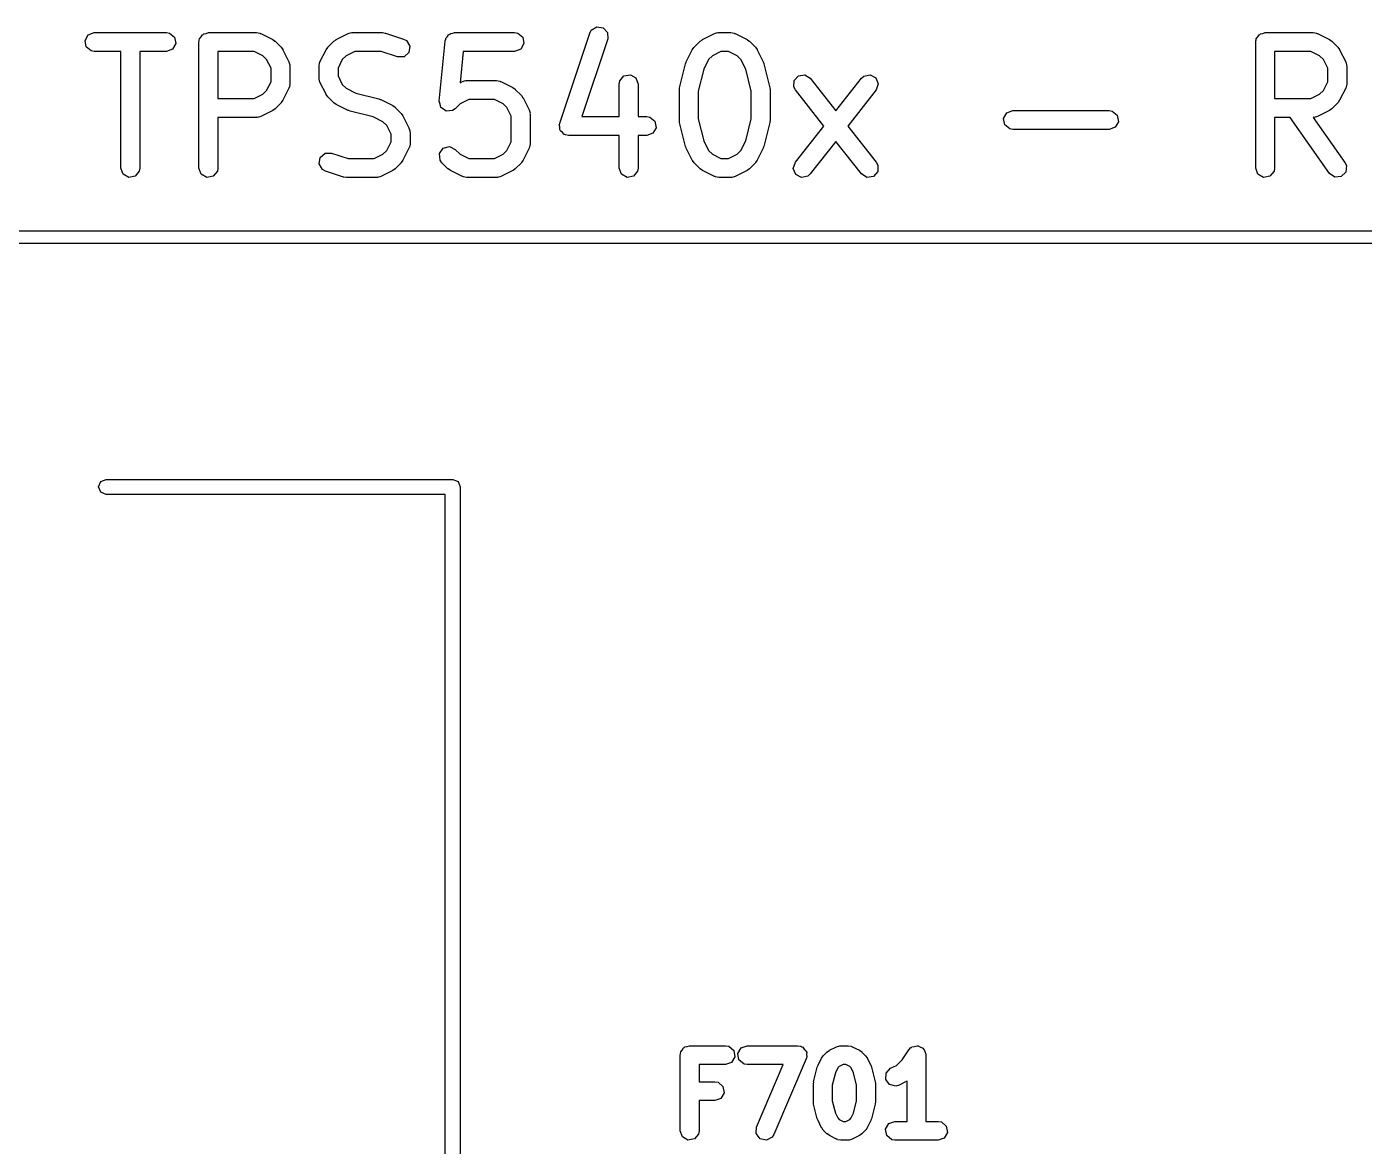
# Model space of a CAD drawing. Extents: x 59.1 to 151.1, y -119.5 to -80.2.
# Drawn here: x 125.34 to 135.95, y -89.21 to -80.33 of the extents above; entities that cross this region are included whole.
import ezdxf

# ---------------------------------------------------------------- set-up
doc = ezdxf.new("R2010")
doc.units = 0
doc.layers.add('BLACK', color=7, linetype='CONTINUOUS')

msp = doc.modelspace()

# ---------------------------------------------------------------- linework, layer by layer
at = {"layer": 'BLACK', "linetype": 'CONTINUOUS'}
for p, q in [((125.804, -80.4394), (125.829, -80.3949)), ((125.829, -80.3949), (125.877, -80.3774)), ((125.877, -80.3774), (126.449, -80.3774)), ((126.449, -80.3774), (126.474, -80.3819)), ((126.474, -80.3819), (126.514, -80.4149)), ((126.724, -80.4118), (126.734, -80.3949)), ((126.734, -80.3949), (126.74, -80.3926)), ((126.74, -80.3926), (126.745, -80.3874)), ((126.745, -80.3874), (126.764, -80.384)), ((126.764, -80.384), (126.782, -80.3774)), ((126.782, -80.3774), (127.163, -80.3774)), ((127.163, -80.3774), (127.189, -80.3819)), ((127.189, -80.3819), (127.192, -80.3848)), ((127.192, -80.3848), (127.197, -80.3853)), ((127.197, -80.3853), (127.292, -80.4329)), ((127.796, -80.4329), (127.891, -80.3853)), ((127.891, -80.3853), (127.916, -80.3779)), ((127.916, -80.3779), (127.921, -80.3789)), ((127.921, -80.3789), (127.925, -80.3774)), ((127.925, -80.3774), (128.163, -80.3774)), ((128.163, -80.3774), (128.185, -80.3813)), ((128.185, -80.3813), (128.187, -80.3812)), ((128.187, -80.3812), (128.33, -80.4288)), ((128.678, -80.4087), (128.686, -80.3949)), ((128.686, -80.3949), (128.696, -80.3913)), ((128.696, -80.3913), (128.704, -80.384)), ((128.704, -80.384), (128.72, -80.3828)), ((128.72, -80.3828), (128.735, -80.3774)), ((128.735, -80.3774), (129.211, -80.3774)), ((129.211, -80.3774), (129.236, -80.3819)), ((129.236, -80.3819), (129.276, -80.4149)), ((129.568, -81.0953), (129.806, -80.381)), ((129.806, -80.381), (129.819, -80.3581)), ((129.819, -80.3581), (129.862, -80.3313)), ((129.862, -80.3313), (129.913, -80.3388)), ((129.913, -80.3388), (129.947, -80.3772)), ((129.947, -80.3772), (129.949, -80.4285)), ((130.701, -80.4329), (130.796, -80.3853)), ((130.796, -80.3853), (130.821, -80.3779)), ((130.821, -80.3779), (130.826, -80.3789)), ((130.826, -80.3789), (130.83, -80.3774)), ((130.83, -80.3774), (130.925, -80.3774)), ((130.925, -80.3774), (130.951, -80.3819)), ((130.951, -80.3819), (130.954, -80.3848)), ((130.954, -80.3848), (130.959, -80.3853)), ((130.959, -80.3853), (131.054, -80.4329)), ((135.105, -80.4118), (135.115, -80.3949)), ((135.115, -80.3949), (135.121, -80.3926)), ((135.121, -80.3926), (135.126, -80.3874)), ((135.126, -80.3874), (135.145, -80.384)), ((135.145, -80.384), (135.163, -80.3774)), ((135.163, -80.3774), (135.544, -80.3774)), ((135.544, -80.3774), (135.57, -80.3819)), ((135.57, -80.3819), (135.573, -80.3848)), ((135.573, -80.3848), (135.578, -80.3853)), ((135.578, -80.3853), (135.673, -80.4329)), ((125.812, -80.4899), (125.804, -80.4394)), ((125.852, -80.5229), (125.812, -80.4899)), ((126.497, -80.5098), (126.449, -80.5274)), ((126.523, -80.4654), (126.497, -80.5098)), ((126.514, -80.4149), (126.523, -80.4654)), ((126.707, -80.4524), (126.709, -80.4426)), ((126.707, -81.4524), (126.707, -80.4524)), ((126.708, -80.4394), (126.71, -80.4365)), ((126.709, -80.4426), (126.708, -80.4394)), ((126.71, -80.4365), (126.712, -80.4267)), ((126.712, -80.4267), (126.724, -80.4118)), ((127.292, -80.4329), (127.31, -80.4463)), ((127.31, -80.4463), (127.311, -80.447)), ((127.311, -80.447), (127.359, -80.4946)), ((127.359, -80.4946), (127.372, -80.513)), ((127.715, -80.5141), (127.728, -80.4961)), ((127.728, -80.4961), (127.729, -80.4946)), ((127.729, -80.4946), (127.777, -80.447)), ((127.777, -80.447), (127.795, -80.4341)), ((127.795, -80.4341), (127.796, -80.4329)), ((128.33, -80.4288), (128.353, -80.4413)), ((128.353, -80.4413), (128.379, -80.485)), ((128.379, -80.485), (128.372, -80.5357)), ((128.612, -80.9211), (128.66, -80.4449)), ((128.66, -80.4449), (128.661, -80.4411)), ((128.661, -80.4394), (128.662, -80.4367)), ((128.661, -80.4411), (128.661, -80.4394)), ((128.662, -80.4367), (128.667, -80.4198)), ((128.667, -80.4198), (128.678, -80.4087)), ((129.259, -80.5098), (129.211, -80.5274)), ((129.285, -80.4654), (129.259, -80.5098)), ((129.276, -80.4149), (129.285, -80.4654)), ((129.949, -80.4285), (129.743, -81.044)), ((130.62, -80.5141), (130.633, -80.4961)), ((130.633, -80.4961), (130.634, -80.4946)), ((130.634, -80.4946), (130.681, -80.447)), ((130.681, -80.447), (130.7, -80.4341)), ((130.7, -80.4341), (130.701, -80.4329)), ((131.054, -80.4329), (131.072, -80.4463)), ((131.072, -80.4463), (131.073, -80.447)), ((131.073, -80.447), (131.121, -80.4946)), ((131.121, -80.4946), (131.134, -80.513)), ((135.088, -80.4524), (135.09, -80.4426)), ((135.088, -81.4524), (135.088, -80.4524)), ((135.089, -80.4394), (135.091, -80.4365)), ((135.09, -80.4426), (135.089, -80.4394)), ((135.091, -80.4365), (135.093, -80.4267)), ((135.093, -80.4267), (135.105, -80.4118)), ((135.673, -80.4329), (135.691, -80.4463)), ((135.691, -80.4463), (135.692, -80.447)), ((135.692, -80.447), (135.74, -80.4946)), ((135.74, -80.4946), (135.753, -80.513)), ((125.877, -80.5274), (125.852, -80.5229)), ((126.088, -80.5274), (125.877, -80.5274)), ((126.088, -81.4524), (126.088, -80.5274)), ((126.449, -80.5274), (126.238, -80.5274)), ((126.238, -80.5274), (126.238, -81.4524)), ((126.857, -80.5274), (126.857, -80.9012)), ((127.145, -80.5274), (126.857, -80.5274)), ((127.214, -80.5616), (127.145, -80.5274)), ((127.244, -80.592), (127.214, -80.5616)), ((127.279, -80.6606), (127.244, -80.592)), ((127.372, -80.513), (127.373, -80.5141)), ((127.373, -80.5141), (127.421, -80.6093)), ((127.421, -80.6093), (127.428, -80.6343)), ((127.66, -80.6429), (127.664, -80.6172)), ((127.664, -80.6172), (127.667, -80.6138)), ((127.667, -80.6093), (127.715, -80.5141)), ((127.667, -80.6138), (127.667, -80.6093)), ((127.844, -80.592), (127.81, -80.6606)), ((127.874, -80.5616), (127.844, -80.592)), ((127.943, -80.5274), (127.874, -80.5616)), ((128.151, -80.5274), (127.943, -80.5274)), ((128.282, -80.5712), (128.151, -80.5274)), ((128.334, -80.5697), (128.282, -80.5712)), ((128.372, -80.5357), (128.334, -80.5697)), ((128.802, -80.5274), (128.778, -80.7756)), ((129.211, -80.5274), (128.802, -80.5274)), ((130.567, -80.6247), (130.572, -80.6128)), ((130.572, -80.6093), (130.62, -80.5141)), ((130.572, -80.6128), (130.572, -80.6093)), ((130.749, -80.592), (130.71, -80.669)), ((130.779, -80.5616), (130.749, -80.592)), ((130.847, -80.5274), (130.779, -80.5616)), ((130.907, -80.5274), (130.847, -80.5274)), ((130.976, -80.5616), (130.907, -80.5274)), ((131.006, -80.592), (130.976, -80.5616)), ((131.045, -80.669), (131.006, -80.592)), ((131.134, -80.513), (131.135, -80.5141)), ((131.135, -80.5141), (131.183, -80.6093)), ((131.183, -80.6093), (131.186, -80.6217)), ((135.238, -80.5274), (135.238, -80.9012)), ((135.526, -80.5274), (135.238, -80.5274)), ((135.595, -80.5616), (135.526, -80.5274)), ((135.625, -80.592), (135.595, -80.5616)), ((135.66, -80.6606), (135.625, -80.592)), ((135.753, -80.513), (135.754, -80.5141)), ((135.754, -80.5141), (135.802, -80.6093)), ((135.802, -80.6093), (135.809, -80.6343)), ((127.279, -80.768), (127.279, -80.6606)), ((127.428, -80.6343), (127.427, -80.6386)), ((127.427, -80.6386), (127.429, -80.6429)), ((127.429, -80.6429), (127.429, -80.7857)), ((127.66, -80.7381), (127.66, -80.6429)), ((127.81, -80.6606), (127.81, -80.7204)), ((127.81, -80.7204), (127.844, -80.7889)), ((130.045, -80.7601), (130.078, -80.7208)), ((130.078, -80.7208), (130.129, -80.7119)), ((130.129, -80.7119), (130.173, -80.7375)), ((130.519, -80.8151), (130.567, -80.6247)), ((130.71, -80.669), (130.667, -80.8426)), ((131.088, -80.8426), (131.045, -80.669)), ((131.186, -80.6217), (131.188, -80.6247)), ((131.188, -80.6247), (131.236, -80.8151)), ((131.427, -80.7578), (131.461, -80.7196)), ((131.461, -80.7196), (131.512, -80.7123)), ((131.512, -80.7123), (131.555, -80.7394)), ((131.961, -80.7394), (131.981, -80.722)), ((131.981, -80.722), (132.031, -80.7115)), ((132.031, -80.7115), (132.076, -80.7357)), ((135.66, -80.768), (135.66, -80.6606)), ((135.809, -80.6343), (135.808, -80.6386)), ((135.808, -80.6386), (135.81, -80.6429)), ((135.81, -80.6429), (135.81, -80.7857)), ((127.244, -80.8365), (127.279, -80.768)), ((127.421, -80.8193), (127.373, -80.9145)), ((127.424, -80.8114), (127.421, -80.8148)), ((127.421, -80.8148), (127.421, -80.8193)), ((127.429, -80.7857), (127.424, -80.8114)), ((127.661, -80.7423), (127.66, -80.7381)), ((127.66, -80.7467), (127.661, -80.7423)), ((127.667, -80.7716), (127.66, -80.7467)), ((127.715, -80.8669), (127.667, -80.7716)), ((127.844, -80.7889), (127.874, -80.8193)), ((127.874, -80.8193), (127.951, -80.8578)), ((128.778, -80.7756), (128.796, -80.7663)), ((128.796, -80.7663), (128.821, -80.7588)), ((128.821, -80.7588), (128.826, -80.7599)), ((128.826, -80.7599), (128.83, -80.7583)), ((128.83, -80.7583), (129.068, -80.7583)), ((129.068, -80.7583), (129.094, -80.7629)), ((129.094, -80.7629), (129.097, -80.7657)), ((129.097, -80.7657), (129.101, -80.7663)), ((129.101, -80.7663), (129.197, -80.8139)), ((129.197, -80.8139), (129.215, -80.8272)), ((129.215, -80.8272), (129.216, -80.8279)), ((129.216, -80.8279), (129.264, -80.8755)), ((130.04, -80.7857), (130.045, -80.7601)), ((130.04, -81.044), (130.04, -80.7857)), ((130.173, -80.7375), (130.19, -80.7857)), ((130.19, -80.7857), (130.19, -81.044)), ((130.517, -80.8333), (130.519, -80.8186)), ((130.519, -80.8186), (130.519, -80.8151)), ((131.236, -80.8151), (131.237, -80.8301)), ((131.425, -80.8091), (131.427, -80.7578)), ((131.437, -80.8321), (131.425, -80.8091)), ((131.555, -80.7394), (131.758, -80.9977)), ((131.758, -80.9977), (131.961, -80.7394)), ((132.076, -80.7357), (132.095, -80.7833)), ((132.095, -80.7833), (132.079, -80.8321)), ((135.625, -80.8365), (135.66, -80.768)), ((135.802, -80.8193), (135.754, -80.9145)), ((135.805, -80.8114), (135.802, -80.8148)), ((135.802, -80.8148), (135.802, -80.8193)), ((135.81, -80.7857), (135.805, -80.8114)), ((126.857, -80.9012), (127.145, -80.9012)), ((127.145, -80.9012), (127.214, -80.8669)), ((127.214, -80.8669), (127.244, -80.8365)), ((127.359, -80.934), (127.311, -80.9816)), ((127.36, -80.9325), (127.359, -80.934)), ((127.373, -80.9145), (127.36, -80.9325)), ((127.716, -80.868), (127.715, -80.8669)), ((127.729, -80.8864), (127.716, -80.868)), ((127.777, -80.934), (127.729, -80.8864)), ((127.778, -80.9347), (127.777, -80.934)), ((127.796, -80.948), (127.778, -80.9347)), ((127.951, -80.8578), (128.134, -80.9034)), ((128.134, -80.9034), (128.145, -80.9087)), ((128.145, -80.9087), (128.149, -80.9091)), ((128.149, -80.9091), (128.244, -80.9567)), ((128.612, -80.9216), (128.612, -80.9211)), ((128.612, -80.922), (128.612, -80.9216)), ((128.619, -80.9464), (128.612, -80.922)), ((128.847, -80.9083), (128.779, -80.9426)), ((129.05, -80.9083), (128.847, -80.9083)), ((129.119, -80.9426), (129.05, -80.9083)), ((129.264, -80.8755), (129.277, -80.8939)), ((129.277, -80.8939), (129.278, -80.895)), ((129.278, -80.895), (129.325, -80.9903)), ((130.517, -81.0714), (130.517, -80.8333)), ((130.667, -80.8426), (130.667, -81.0622)), ((131.088, -81.0622), (131.088, -80.8426)), ((131.237, -80.8301), (131.238, -80.8333)), ((131.238, -80.8333), (131.238, -81.0714)), ((131.663, -81.119), (131.437, -80.8321)), ((132.079, -80.8321), (131.854, -81.119)), ((135.238, -80.9012), (135.526, -80.9012)), ((135.526, -80.9012), (135.595, -80.8669)), ((135.595, -80.8669), (135.625, -80.8365)), ((135.74, -80.934), (135.692, -80.9816)), ((135.741, -80.9325), (135.74, -80.934)), ((135.754, -80.9145), (135.741, -80.9325)), ((127.292, -80.9957), (127.197, -81.0433)), ((127.293, -80.9945), (127.292, -80.9957)), ((127.311, -80.9816), (127.293, -80.9945)), ((127.891, -80.9957), (127.796, -80.948)), ((127.895, -80.9961), (127.891, -80.9957)), ((127.907, -81.0013), (127.895, -80.9961)), ((128.089, -81.047), (127.907, -81.0013)), ((128.244, -80.9567), (128.262, -80.9701)), ((128.262, -80.9701), (128.264, -80.9708)), ((128.264, -80.9708), (128.311, -81.0184)), ((128.311, -81.0184), (128.324, -81.0368)), ((128.324, -81.0368), (128.325, -81.0379)), ((128.325, -81.0379), (128.373, -81.1331)), ((128.625, -80.9708), (128.619, -80.9464)), ((128.625, -80.9711), (128.625, -80.9708)), ((128.625, -80.9716), (128.625, -80.9711)), ((128.646, -80.986), (128.625, -80.9716)), ((128.667, -81.0008), (128.646, -80.986)), ((128.693, -80.9988), (128.667, -81.001)), ((128.667, -81.001), (128.667, -81.0007)), ((128.667, -81.0007), (128.667, -81.0008)), ((128.718, -80.9969), (128.693, -80.9988)), ((128.719, -80.9965), (128.718, -80.9966)), ((128.718, -80.9966), (128.718, -80.9969)), ((128.74, -80.9816), (128.719, -80.9965)), ((128.779, -80.9426), (128.74, -80.9816)), ((129.149, -80.973), (129.119, -80.9426)), ((129.183, -81.0415), (129.149, -80.973)), ((129.183, -81.2442), (129.183, -81.0415)), ((129.325, -80.9903), (129.333, -81.0152)), ((129.333, -81.0152), (129.332, -81.0196)), ((129.332, -81.0196), (129.333, -81.0238)), ((129.333, -81.0238), (129.333, -81.2619)), ((133.089, -81.0584), (133.115, -81.014)), ((133.115, -81.014), (133.163, -80.9964)), ((133.163, -80.9964), (133.925, -80.9964)), ((133.925, -80.9964), (133.951, -81.001)), ((133.951, -81.001), (133.99, -81.0339)), ((133.99, -81.0339), (133.999, -81.0845)), ((135.673, -80.9957), (135.578, -81.0433)), ((135.674, -80.9945), (135.673, -80.9957)), ((135.692, -80.9816), (135.674, -80.9945)), ((127.163, -81.0512), (126.857, -81.0512)), ((126.857, -81.0512), (126.857, -81.4524)), ((127.167, -81.0497), (127.163, -81.0512)), ((127.172, -81.0507), (127.167, -81.0497)), ((127.197, -81.0433), (127.172, -81.0507)), ((128.166, -81.0854), (128.089, -81.047)), ((128.197, -81.1159), (128.166, -81.0854)), ((128.231, -81.1844), (128.197, -81.1159)), ((128.373, -81.1331), (128.38, -81.1581)), ((129.565, -81.106), (129.568, -81.1011)), ((129.569, -81.1262), (129.565, -81.106)), ((129.568, -81.1011), (129.568, -81.0953)), ((129.57, -81.1466), (129.569, -81.1262)), ((129.573, -81.1509), (129.57, -81.1466)), ((129.743, -81.044), (130.04, -81.044)), ((130.19, -81.044), (130.258, -81.044)), ((130.258, -81.044), (130.284, -81.0486)), ((130.284, -81.0486), (130.323, -81.0815)), ((130.332, -81.1321), (130.307, -81.1765)), ((130.323, -81.0815), (130.332, -81.1321)), ((130.518, -81.0747), (130.517, -81.0714)), ((130.519, -81.0896), (130.518, -81.0747)), ((130.567, -81.2801), (130.519, -81.0896)), ((130.667, -81.0622), (130.71, -81.2357)), ((131.045, -81.2357), (131.088, -81.0622)), ((131.236, -81.0896), (131.188, -81.2801)), ((131.238, -81.0714), (131.235, -81.0862)), ((131.235, -81.0862), (131.236, -81.0896)), ((131.437, -81.406), (131.663, -81.119)), ((131.854, -81.119), (132.079, -81.406)), ((133.098, -81.1089), (133.089, -81.0584)), ((133.137, -81.1419), (133.098, -81.1089)), ((133.163, -81.1464), (133.137, -81.1419)), ((133.925, -81.1464), (133.163, -81.1464)), ((133.973, -81.1289), (133.925, -81.1464)), ((133.999, -81.0845), (133.973, -81.1289)), ((135.362, -81.0512), (135.238, -81.0512)), ((135.238, -81.0512), (135.238, -81.4524)), ((135.673, -81.4954), (135.362, -81.0512)), ((135.548, -81.0497), (135.545, -81.0508)), ((135.545, -81.0508), (135.796, -81.4094)), ((135.553, -81.0507), (135.548, -81.0497)), ((135.578, -81.0433), (135.553, -81.0507)), ((128.197, -81.3127), (128.231, -81.2442)), ((128.231, -81.2442), (128.231, -81.1844)), ((128.38, -81.1581), (128.379, -81.1625)), ((128.379, -81.1625), (128.381, -81.1667)), ((128.381, -81.1667), (128.381, -81.2619)), ((129.149, -81.3127), (129.183, -81.2442)), ((129.574, -81.1565), (129.573, -81.1509)), ((129.59, -81.1697), (129.574, -81.1565)), ((129.604, -81.185), (129.59, -81.1697)), ((129.609, -81.1858), (129.604, -81.185)), ((129.614, -81.1895), (129.609, -81.1858)), ((129.639, -81.194), (129.614, -81.1895)), ((130.04, -81.194), (129.639, -81.194)), ((130.04, -81.4524), (130.04, -81.194)), ((130.258, -81.194), (130.19, -81.194)), ((130.19, -81.194), (130.19, -81.4524)), ((130.307, -81.1765), (130.258, -81.194)), ((130.71, -81.2357), (130.749, -81.3127)), ((131.006, -81.3127), (131.045, -81.2357)), ((131.758, -81.2404), (131.555, -81.4987)), ((131.961, -81.4987), (131.758, -81.2404)), ((127.669, -81.369), (127.707, -81.335)), ((127.707, -81.335), (127.758, -81.3336)), ((127.758, -81.3336), (127.89, -81.3774)), ((128.098, -81.3774), (128.166, -81.3431)), ((128.166, -81.3431), (128.197, -81.3127)), ((128.373, -81.2954), (128.325, -81.3907)), ((128.374, -81.291), (128.373, -81.2954)), ((128.376, -81.2876), (128.374, -81.291)), ((128.381, -81.2619), (128.376, -81.2876)), ((128.614, -81.3377), (128.644, -81.2957)), ((128.619, -81.3888), (128.614, -81.3377)), ((128.644, -81.2957), (128.693, -81.2824)), ((128.693, -81.2824), (128.74, -81.3041)), ((128.74, -81.3041), (128.779, -81.3431)), ((128.779, -81.3431), (128.847, -81.3774)), ((129.05, -81.3774), (129.119, -81.3431)), ((129.119, -81.3431), (129.149, -81.3127)), ((129.325, -81.2954), (129.278, -81.3907)), ((129.326, -81.291), (129.325, -81.2954)), ((129.329, -81.2876), (129.326, -81.291)), ((129.333, -81.2619), (129.329, -81.2876)), ((130.569, -81.283), (130.567, -81.2801)), ((130.572, -81.2954), (130.569, -81.283)), ((130.62, -81.3907), (130.572, -81.2954)), ((130.749, -81.3127), (130.779, -81.3431)), ((130.779, -81.3431), (130.847, -81.3774)), ((130.907, -81.3774), (130.976, -81.3431)), ((130.976, -81.3431), (131.006, -81.3127)), ((131.183, -81.2954), (131.135, -81.3907)), ((131.188, -81.2801), (131.183, -81.2919)), ((131.183, -81.2919), (131.183, -81.2954)), ((126.106, -81.5006), (126.088, -81.4524)), ((126.238, -81.4524), (126.234, -81.478)), ((126.725, -81.5006), (126.707, -81.4524)), ((126.857, -81.4524), (126.853, -81.478)), ((127.661, -81.4198), (127.669, -81.369)), ((127.688, -81.4635), (127.661, -81.4198)), ((127.711, -81.4759), (127.688, -81.4635)), ((127.89, -81.3774), (128.098, -81.3774)), ((128.264, -81.4578), (128.245, -81.4707)), ((128.311, -81.4102), (128.264, -81.4578)), ((128.312, -81.4087), (128.311, -81.4102)), ((128.325, -81.3907), (128.312, -81.4087)), ((128.634, -81.4102), (128.619, -81.3888)), ((128.681, -81.4578), (128.634, -81.4102)), ((128.683, -81.4585), (128.681, -81.4578)), ((128.701, -81.4718), (128.683, -81.4585)), ((128.847, -81.3774), (129.05, -81.3774)), ((129.216, -81.4578), (129.198, -81.4707)), ((129.264, -81.4102), (129.216, -81.4578)), ((129.278, -81.3907), (129.264, -81.4087)), ((129.264, -81.4087), (129.264, -81.4102)), ((130.058, -81.5006), (130.04, -81.4524)), ((130.19, -81.4524), (130.186, -81.478)), ((130.621, -81.3918), (130.62, -81.3907)), ((130.634, -81.4102), (130.621, -81.3918)), ((130.681, -81.4578), (130.634, -81.4102)), ((130.683, -81.4585), (130.681, -81.4578)), ((130.701, -81.4718), (130.683, -81.4585)), ((130.847, -81.3774), (130.907, -81.3774)), ((131.073, -81.4578), (131.055, -81.4707)), ((131.121, -81.4102), (131.073, -81.4578)), ((131.122, -81.4087), (131.121, -81.4102)), ((131.135, -81.3907), (131.122, -81.4087)), ((131.421, -81.4548), (131.437, -81.406)), ((131.441, -81.5024), (131.421, -81.4548)), ((132.079, -81.406), (132.092, -81.429)), ((132.092, -81.429), (132.09, -81.4803)), ((135.106, -81.5006), (135.088, -81.4524)), ((135.238, -81.4524), (135.234, -81.478)), ((135.796, -81.4094), (135.807, -81.433)), ((135.807, -81.433), (135.802, -81.4841)), ((126.15, -81.5262), (126.106, -81.5006)), ((126.201, -81.5173), (126.15, -81.5262)), ((126.234, -81.478), (126.201, -81.5173)), ((126.769, -81.5262), (126.725, -81.5006)), ((126.82, -81.5173), (126.769, -81.5262)), ((126.853, -81.478), (126.82, -81.5173)), ((127.854, -81.5235), (127.711, -81.4759)), ((127.855, -81.5235), (127.854, -81.5235)), ((127.877, -81.5274), (127.855, -81.5235)), ((128.115, -81.5274), (127.877, -81.5274)), ((128.12, -81.5258), (128.115, -81.5274)), ((128.124, -81.5269), (128.12, -81.5258)), ((128.149, -81.5195), (128.124, -81.5269)), ((128.244, -81.4718), (128.149, -81.5195)), ((128.245, -81.4707), (128.244, -81.4718)), ((128.796, -81.5195), (128.701, -81.4718)), ((128.801, -81.52), (128.796, -81.5195)), ((128.804, -81.5229), (128.801, -81.52)), ((128.83, -81.5274), (128.804, -81.5229)), ((129.068, -81.5274), (128.83, -81.5274)), ((129.072, -81.5258), (129.068, -81.5274)), ((129.076, -81.5269), (129.072, -81.5258)), ((129.101, -81.5195), (129.076, -81.5269)), ((129.197, -81.4718), (129.101, -81.5195)), ((129.198, -81.4707), (129.197, -81.4718)), ((130.102, -81.5262), (130.058, -81.5006)), ((130.153, -81.5173), (130.102, -81.5262)), ((130.186, -81.478), (130.153, -81.5173)), ((130.796, -81.5195), (130.701, -81.4718)), ((130.801, -81.52), (130.796, -81.5195)), ((130.804, -81.5229), (130.801, -81.52)), ((130.83, -81.5274), (130.804, -81.5229)), ((130.925, -81.5274), (130.83, -81.5274)), ((130.929, -81.5258), (130.925, -81.5274)), ((130.934, -81.5269), (130.929, -81.5258)), ((130.959, -81.5195), (130.934, -81.5269)), ((131.054, -81.4718), (130.959, -81.5195)), ((131.055, -81.4707), (131.054, -81.4718)), ((131.486, -81.5266), (131.441, -81.5024)), ((131.536, -81.5161), (131.486, -81.5266)), ((131.555, -81.4987), (131.536, -81.5161)), ((132.005, -81.5258), (131.961, -81.4987)), ((132.056, -81.5185), (132.005, -81.5258)), ((132.09, -81.4803), (132.056, -81.5185)), ((135.15, -81.5262), (135.106, -81.5006)), ((135.201, -81.5173), (135.15, -81.5262)), ((135.234, -81.478), (135.201, -81.5173)), ((135.715, -81.5248), (135.673, -81.4954)), ((135.766, -81.5204), (135.715, -81.5248)), ((135.802, -81.4841), (135.766, -81.5204)), ((60, -81.95), (149, -81.95)), ((149, -82.05), (60, -82.05)), ((125.91, -83.982), (125.928, -83.9396)), ((125.928, -84.0244), (125.91, -83.982)), ((125.928, -83.9396), (125.97, -83.922)), ((125.97, -83.922), (128.72, -83.922)), ((128.72, -83.922), (128.762, -83.9396)), ((128.762, -83.9396), (128.78, -83.982)), ((128.78, -83.982), (128.78, -91.4376)), ((125.97, -84.042), (125.928, -84.0244)), ((128.66, -84.042), (125.97, -84.042)), ((128.66, -91.4127), (128.66, -84.042)), ((130.526, -88.4728), (130.528, -88.4631)), ((130.528, -88.4631), (130.54, -88.4482)), ((130.54, -88.4482), (130.55, -88.4313)), ((130.55, -88.4313), (130.556, -88.429)), ((130.556, -88.429), (130.561, -88.4238)), ((130.561, -88.4238), (130.58, -88.4204)), ((130.58, -88.4204), (130.598, -88.4138)), ((130.598, -88.4138), (130.884, -88.4138)), ((130.884, -88.4138), (130.909, -88.4183)), ((130.909, -88.4183), (130.949, -88.4513)), ((130.949, -88.4513), (130.958, -88.5018)), ((130.981, -88.4757), (131.007, -88.4313)), ((131.007, -88.4313), (131.055, -88.4138)), ((131.055, -88.4138), (131.455, -88.4138)), ((131.455, -88.4138), (131.481, -88.4183)), ((131.481, -88.4183), (131.488, -88.424)), ((131.488, -88.424), (131.496, -88.426)), ((131.496, -88.426), (131.507, -88.44)), ((131.507, -88.44), (131.52, -88.4513)), ((131.52, -88.4513), (131.522, -88.46)), ((131.522, -88.46), (131.527, -88.4671)), ((131.527, -88.4671), (131.526, -88.4845)), ((131.659, -88.4929), (131.688, -88.4643)), ((131.688, -88.4643), (131.706, -88.4514)), ((131.706, -88.4514), (131.707, -88.4502)), ((131.707, -88.4502), (131.764, -88.4217)), ((131.764, -88.4217), (131.789, -88.4142)), ((131.789, -88.4142), (131.794, -88.4153)), ((131.794, -88.4153), (131.798, -88.4138)), ((131.798, -88.4138), (131.855, -88.4138)), ((131.855, -88.4138), (131.881, -88.4183)), ((131.881, -88.4183), (131.884, -88.4212)), ((131.884, -88.4212), (131.889, -88.4217)), ((131.889, -88.4217), (131.946, -88.4502)), ((131.946, -88.4502), (131.964, -88.4636)), ((131.964, -88.4636), (131.965, -88.4643)), ((131.965, -88.4643), (131.994, -88.4929)), ((132.283, -88.5267), (132.336, -88.4472)), ((132.336, -88.4472), (132.354, -88.4283)), ((132.354, -88.4283), (132.358, -88.4271)), ((132.358, -88.4271), (132.361, -88.4238)), ((132.361, -88.4238), (132.382, -88.42)), ((132.382, -88.42), (132.403, -88.4139)), ((132.403, -88.4139), (132.407, -88.4156)), ((132.407, -88.4156), (132.411, -88.4149)), ((132.411, -88.4149), (132.43, -88.4258)), ((132.43, -88.4258), (132.45, -88.4345)), ((132.45, -88.4345), (132.452, -88.4384)), ((132.452, -88.4384), (132.455, -88.4405)), ((132.455, -88.4405), (132.463, -88.461)), ((132.463, -88.461), (132.473, -88.4805)), ((130.523, -88.4888), (130.525, -88.479)), ((130.523, -89.0888), (130.523, -88.4888)), ((130.524, -88.4757), (130.526, -88.4728)), ((130.525, -88.479), (130.524, -88.4757)), ((130.884, -88.5638), (130.673, -88.5638)), ((130.673, -88.5638), (130.673, -88.6995)), ((130.932, -88.5462), (130.884, -88.5638)), ((130.958, -88.5018), (130.932, -88.5462)), ((130.99, -88.5263), (130.981, -88.4757)), ((131.03, -88.5592), (130.99, -88.5263)), ((131.055, -88.5638), (131.03, -88.5592)), ((131.341, -88.5638), (131.055, -88.5638)), ((131.129, -89.0592), (131.341, -88.5638)), ((131.524, -88.5183), (131.267, -89.1183)), ((131.525, -88.5095), (131.524, -88.5183)), ((131.529, -88.5018), (131.525, -88.5095)), ((131.526, -88.4845), (131.529, -88.5018)), ((131.611, -88.5849), (131.616, -88.573)), ((131.616, -88.573), (131.617, -88.5695)), ((131.617, -88.5695), (131.645, -88.5124)), ((131.645, -88.5124), (131.659, -88.4944)), ((131.659, -88.4944), (131.659, -88.4929)), ((131.816, -88.5638), (131.785, -88.579)), ((131.837, -88.5638), (131.816, -88.5638)), ((131.868, -88.579), (131.837, -88.5638)), ((131.994, -88.4929), (132.007, -88.5112)), ((132.007, -88.5112), (132.008, -88.5124)), ((132.008, -88.5124), (132.037, -88.5695)), ((132.037, -88.5695), (132.04, -88.5819)), ((132.193, -88.5931), (132.239, -88.57)), ((132.239, -88.57), (132.283, -88.5267)), ((132.473, -88.4805), (132.472, -88.4847)), ((132.472, -88.4847), (132.473, -88.4888)), ((132.473, -88.4888), (132.473, -89.0138)), ((131.582, -88.6991), (131.611, -88.5849)), ((131.755, -88.6292), (131.73, -88.7266)), ((131.774, -88.5903), (131.755, -88.6292)), ((131.785, -88.579), (131.774, -88.5903)), ((131.879, -88.5903), (131.868, -88.579)), ((131.899, -88.6292), (131.879, -88.5903)), ((131.923, -88.7266), (131.899, -88.6292)), ((132.04, -88.5819), (132.042, -88.5849)), ((132.042, -88.5849), (132.071, -88.6991)), ((132.155, -88.6816), (132.158, -88.6304)), ((132.158, -88.6304), (132.193, -88.5931)), ((130.673, -88.6995), (130.798, -88.6995)), ((130.798, -88.6995), (130.824, -88.704)), ((130.824, -88.704), (130.863, -88.737)), ((130.863, -88.737), (130.872, -88.7875)), ((131.58, -88.7173), (131.583, -88.7026)), ((131.58, -88.8602), (131.58, -88.7173)), ((131.583, -88.7026), (131.582, -88.6991)), ((131.73, -88.7266), (131.73, -88.851)), ((131.923, -88.851), (131.923, -88.7266)), ((132.071, -88.6991), (132.072, -88.7141)), ((132.072, -88.7141), (132.073, -88.7173)), ((132.073, -88.7173), (132.073, -88.8602)), ((132.185, -88.7228), (132.155, -88.6816)), ((132.235, -88.7347), (132.185, -88.7228)), ((132.26, -88.7273), (132.235, -88.7347)), ((132.317, -88.6987), (132.26, -88.7273)), ((132.318, -88.6975), (132.317, -88.6987)), ((132.323, -88.6943), (132.318, -88.6975)), ((132.323, -89.0138), (132.323, -88.6943)), ((130.798, -88.8495), (130.673, -88.8495)), ((130.673, -88.8495), (130.673, -89.0888)), ((130.846, -88.8319), (130.798, -88.8495)), ((130.872, -88.7875), (130.846, -88.8319)), ((131.581, -88.8634), (131.58, -88.8602)), ((131.582, -88.8784), (131.581, -88.8634)), ((131.611, -88.9927), (131.582, -88.8784)), ((131.73, -88.851), (131.755, -88.9483)), ((131.899, -88.9483), (131.923, -88.851)), ((132.071, -88.8784), (132.042, -88.9927)), ((132.073, -88.8602), (132.07, -88.8749)), ((132.07, -88.8749), (132.071, -88.8784)), ((131.613, -88.9956), (131.611, -88.9927)), ((131.617, -89.008), (131.613, -88.9956)), ((131.755, -88.9483), (131.774, -88.9872)), ((131.774, -88.9872), (131.785, -88.9985)), ((131.868, -88.9985), (131.879, -88.9872)), ((131.879, -88.9872), (131.899, -88.9483)), ((132.042, -88.9927), (132.037, -89.0045)), ((130.541, -89.137), (130.523, -89.0888)), ((130.673, -89.0888), (130.669, -89.1144)), ((131.126, -89.1104), (131.129, -89.0592)), ((131.645, -89.0652), (131.617, -89.008)), ((131.646, -89.0663), (131.645, -89.0652)), ((131.659, -89.0846), (131.646, -89.0663)), ((131.688, -89.1132), (131.659, -89.0846)), ((131.785, -88.9985), (131.816, -89.0138)), ((131.816, -89.0138), (131.837, -89.0138)), ((131.837, -89.0138), (131.868, -88.9985)), ((131.994, -89.0846), (131.965, -89.1132)), ((131.995, -89.0832), (131.994, -89.0846)), ((132.008, -89.0652), (131.995, -89.0832)), ((132.037, -89.008), (132.008, -89.0652)), ((132.037, -89.0045), (132.037, -89.008)), ((132.153, -89.0757), (132.178, -89.0313)), ((132.162, -89.1263), (132.153, -89.0757)), ((132.178, -89.0313), (132.227, -89.0138)), ((132.227, -89.0138), (132.323, -89.0138)), ((132.473, -89.0138), (132.569, -89.0138)), ((132.569, -89.0138), (132.595, -89.0183)), ((132.595, -89.0183), (132.634, -89.0513)), ((132.643, -89.1018), (132.618, -89.1462)), ((132.634, -89.0513), (132.643, -89.1018)), ((130.585, -89.1626), (130.541, -89.137)), ((130.636, -89.1537), (130.585, -89.1626)), ((130.669, -89.1144), (130.636, -89.1537)), ((131.157, -89.1515), (131.126, -89.1104)), ((131.207, -89.1632), (131.157, -89.1515)), ((131.253, -89.1401), (131.207, -89.1632)), ((131.267, -89.1183), (131.253, -89.1401)), ((131.689, -89.1139), (131.688, -89.1132)), ((131.707, -89.1273), (131.689, -89.1139)), ((131.764, -89.1558), (131.707, -89.1273)), ((131.769, -89.1564), (131.764, -89.1558)), ((131.772, -89.1592), (131.769, -89.1564)), ((131.798, -89.1638), (131.772, -89.1592)), ((131.855, -89.1638), (131.798, -89.1638)), ((131.859, -89.1622), (131.855, -89.1638)), ((131.864, -89.1633), (131.859, -89.1622)), ((131.889, -89.1558), (131.864, -89.1633)), ((131.946, -89.1273), (131.889, -89.1558)), ((131.947, -89.1261), (131.946, -89.1273)), ((131.965, -89.1132), (131.947, -89.1261)), ((132.201, -89.1592), (132.162, -89.1263)), ((132.227, -89.1638), (132.201, -89.1592)), ((132.569, -89.1638), (132.227, -89.1638)), ((132.618, -89.1462), (132.569, -89.1638))]:
    msp.add_line(p, q, dxfattribs=at)

doc.saveas('drawing.dxf')
